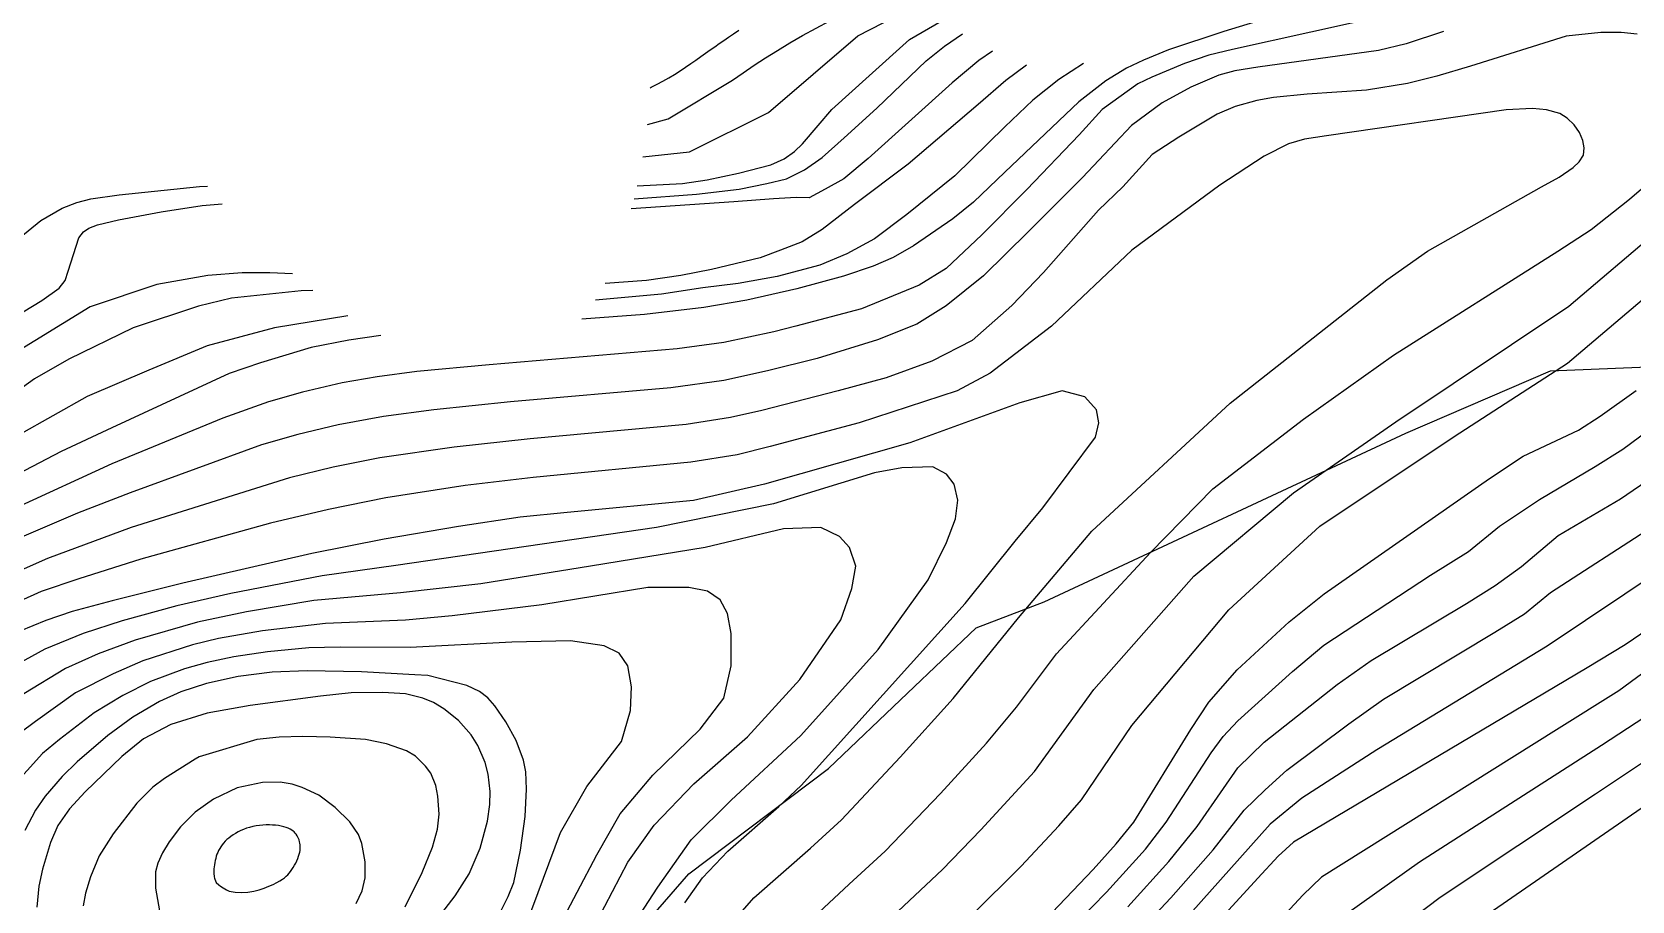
# Model space of a CAD drawing. Header units: metres. Extents: x 241192 to 243928, y 277833 to 281309.
# Drawn here: x 243604.8 to 243735.2, y 280992.4 to 281063.3 of the extents above; entities that cross this region are included whole.
import ezdxf

# ---------------------------------------------------------------- set-up
doc = ezdxf.new("R2010")
doc.units = ezdxf.units.M
for name, color, linetype in [('TERRAIN_BOUNDARY', 6, 'Continuous'), ('TERRAIN_CONTOUR_1M', 3, 'Continuous'), ('TERRAIN_CONTOUR_5M_SUPPLEMENT', 4, 'Continuous')]:
    doc.layers.add(name, color=color, linetype=linetype)

msp = doc.modelspace()

# ---------------------------------------------------------------- linework, layer by layer
at = {"layer": 'TERRAIN_BOUNDARY'}
msp.add_polyline3d([(243523.24, 280934.48, 0), (243544, 280927.58, 0), (243561.37, 280921.7, 0), (243565.16, 280920.47, 0), (243580.64, 280915.43, 0), (243594.87, 280910.8, 0), (243616.61, 280952.38, 0), (243622.29, 280956.89, 0), (243627.68, 280961.34, 0), (243630.57, 280965.67, 0), (243646.75, 280981.35, 0), (243658.31, 280994.64, 0), (243669.7, 281003.24, 0), (243676.15, 281009.38, 0), (243681.74, 281014.7, 0), (243687.27, 281016.83, 0), (243716.77, 281030.58, 0), (243728.57, 281035.67, 0), (243821.35, 281039.45, 0)], dxfattribs=at)
at = {"layer": 'TERRAIN_CONTOUR_1M'}
for points in [[(243654.94, 281055.74, 48), (243656.62, 281056.21, 48), (243661.87, 281059.37, 48), (243662.73, 281059.96, 48), (243663.63, 281060.57, 48), (243664.56, 281061.18, 48), (243665.53, 281061.79, 48), (243666.54, 281062.4, 48), (243667.59, 281063, 48), (243668.68, 281063.61, 48), (243669.81, 281064.21, 48), (243670.98, 281064.81, 48), (243672.19, 281065.41, 48), (243672.63, 281065.62, 48)], [(243715.41, 281064.69, 56), (243702.64, 281061.85, 56), (243700.72, 281061.4, 56), (243698.71, 281060.72, 56), (243696.05, 281059.61, 56), (243694.93, 281059.06, 56), (243692.02, 281056.96, 56), (243690.14, 281054.89, 56), (243685.88, 281050.44, 56), (243682.2, 281046.76, 56), (243679.29, 281043.99, 56), (243677.1, 281042.63, 56), (243672.38, 281040.7, 56), (243667.02, 281039.31, 56), (243665.23, 281038.85, 56), (243661.16, 281037.98, 56), (243657.35, 281037.44, 56), (243642.04, 281036.15, 56), (243636.13, 281035.59, 56), (243632.89, 281035.18, 56), (243630.03, 281034.69, 56), (243626.81, 281033.93, 56), (243624.04, 281033.14, 56), (243620.31, 281031.8, 56), (243611.26, 281028.06, 56), (243603.46, 281024.48, 56)], [(243654.57, 281053.12, 49), (243658.35, 281053.51, 49), (243664.8, 281056.73, 49), (243672.09, 281062.98, 49), (243676.21, 281065.09, 49)], [(243735.62, 281063.11, 58), (243734.34, 281063.25, 58), (243732.67, 281063.25, 58), (243729.85, 281062.95, 58), (243722.05, 281060.49, 58), (243719.31, 281059.69, 58), (243716.9, 281059.09, 58), (243713.56, 281058.55, 58), (243708.72, 281058.22, 58), (243705.99, 281057.95, 58), (243704.62, 281057.71, 58), (243702.86, 281057.21, 58), (243701.38, 281056.58, 58), (243698.26, 281054.7, 58), (243696.09, 281053.29, 58), (243693.7, 281050.67, 58), (243691.71, 281048.76, 58), (243687.24, 281043.68, 58), (243684.65, 281040.99, 58), (243681.42, 281038.12, 58), (243678.13, 281036.44, 58), (243674.39, 281035.08, 58), (243670.49, 281034.02, 58), (243664.25, 281032.43, 58), (243661.71, 281031.84, 58), (243658.1, 281031.29, 58), (243645.38, 281030.11, 58), (243639.18, 281029.43, 58), (243633.11, 281028.55, 58), (243629.31, 281027.8, 58), (243625.76, 281026.94, 58), (243612.85, 281022.88, 58), (243606.03, 281020.36, 58), (243601.88, 281018.53, 58)], [(243719.84, 281063.33, 57), (243716.81, 281062.32, 57), (243714.55, 281061.78, 57), (243704.71, 281060.43, 57), (243702.82, 281060.13, 57), (243701.51, 281059.76, 57), (243699.25, 281058.79, 57), (243696.89, 281057.51, 57), (243694.41, 281055.66, 57), (243690.4, 281051.41, 57), (243686.01, 281047.02, 57), (243682.33, 281043.41, 57), (243679.29, 281040.96, 57), (243676.9, 281039.47, 57), (243673.68, 281038.18, 57), (243668.76, 281036.66, 57), (243664.73, 281035.65, 57), (243661.17, 281034.86, 57), (243656.85, 281034.26, 57), (243643.76, 281033.12, 57), (243637.53, 281032.48, 57), (243633.4, 281031.93, 57), (243629.72, 281031.26, 57), (243626.43, 281030.46, 57), (243623.46, 281029.62, 57), (243612.76, 281025.72, 57), (243608.46, 281024.04, 57), (243603.71, 281022, 57)], [(243653.84, 281049.69, 51), (243658.94, 281050.05, 51), (243662.42, 281050.46, 51), (243664.68, 281050.92, 51), (243666.28, 281051.31, 51), (243667.73, 281052.04, 51), (243669.19, 281053.06, 51), (243670.98, 281054.66, 51), (243673.65, 281057.08, 51), (243677.66, 281060.93, 51), (243679.16, 281062.12, 51), (243680.62, 281063.13, 51)], [(243655.16, 281058.74, 47), (243655.24, 281058.78, 47), (243655.73, 281059.02, 47), (243656.2, 281059.28, 47), (243656.67, 281059.55, 47), (243657.13, 281059.83, 47), (243657.59, 281060.12, 47), (243658.03, 281060.41, 47), (243658.46, 281060.71, 47), (243658.89, 281061, 47), (243659.29, 281061.29, 47), (243659.68, 281061.56, 47), (243660.06, 281061.83, 47), (243660.42, 281062.08, 47), (243660.79, 281062.34, 47), (243661.16, 281062.6, 47), (243661.54, 281062.86, 47), (243661.95, 281063.14, 47), (243662.38, 281063.43, 47)], [(243683.07, 281061.73, 52), (243681.95, 281060.95, 52), (243679.79, 281059.14, 52), (243672.93, 281052.96, 52), (243670.94, 281051.31, 52), (243669.43, 281050.47, 52), (243668.12, 281049.76, 52), (243667.06, 281049.78, 52), (243665.21, 281049.67, 52), (243661.98, 281049.44, 52), (243653.62, 281048.88, 52)], [(243690.48, 281060.71, 54), (243688.47, 281059.42, 54), (243686.35, 281057.73, 54), (243684.07, 281055.56, 54), (243680.01, 281051.55, 54), (243676.08, 281048.4, 54), (243673.46, 281046.41, 54), (243671.18, 281045.2, 54), (243668.99, 281044.28, 54), (243665.5, 281043.35, 54), (243662.34, 281042.77, 54), (243659.46, 281042.42, 54), (243656.07, 281041.91, 54), (243650.71, 281041.41, 54)], [(243685.84, 281060.58, 53), (243684.15, 281059.34, 53), (243681.91, 281057.37, 53), (243676.18, 281052.52, 53), (243671.81, 281049.22, 53), (243669.19, 281047.19, 53), (243667.54, 281046.17, 53), (243665.79, 281045.5, 53), (243664.12, 281044.87, 53), (243660.16, 281043.91, 53), (243657.66, 281043.42, 53), (243654.87, 281043.03, 53), (243651.48, 281042.79, 53)], [(243685.18, 281015.52, 59), (243691.16, 281022.57, 59), (243702.44, 281033.03, 59), (243715.22, 281043.09, 59), (243718.54, 281045.42, 59), (243727.84, 281050.65, 59), (243729.28, 281051.45, 59), (243730.41, 281052.25, 59), (243730.91, 281052.71, 59), (243731.26, 281053.24, 59), (243731.32, 281053.85, 59), (243731.19, 281054.43, 59), (243730.92, 281055.09, 59), (243730.49, 281055.73, 59), (243729.92, 281056.26, 59), (243729.34, 281056.63, 59), (243728.25, 281056.94, 59), (243727.1, 281057.06, 59), (243724.96, 281056.94, 59), (243710.3, 281054.82, 59), (243708.52, 281054.55, 59), (243707.19, 281054.17, 59), (243705.23, 281053.15, 59), (243701.6, 281050.81, 59), (243694.42, 281045.49, 59), (243687.89, 281039.31, 59), (243682.88, 281035.46, 59), (243680.19, 281034.02, 59), (243672.2, 281031.41, 59), (243664.94, 281029.48, 59), (243662.24, 281028.82, 59), (243658.47, 281028.21, 59), (243645.62, 281026.97, 59), (243640.08, 281026.3, 59), (243633.61, 281025.29, 59), (243628.93, 281024.36, 59), (243624.19, 281023.23, 59), (243613.64, 281020.29, 59), (243608.56, 281018.69, 59), (243605.5, 281017.65, 59), (243602.33, 281016.22, 59)], [(243715.76, 281036.93, 58), (243729.16, 281045.41, 58), (243731.88, 281047.17, 58), (243735.01, 281049.65, 58), (243739.02, 281053.1, 58)], [(243599.94, 281038, 51), (243605.56, 281041.38, 51), (243606.98, 281042.41, 51), (243607.45, 281043.02, 51), (243607.71, 281043.79, 51), (243608.57, 281046.51, 51), (243608.95, 281046.99, 51), (243609.4, 281047.29, 51), (243610.09, 281047.56, 51), (243611.8, 281047.96, 51), (243615.29, 281048.63, 51), (243618.63, 281049.14, 51), (243620.27, 281049.27, 51)], [(243675.37, 280991.59, 57), (243678.99, 280995, 57), (243682.11, 280998.23, 57), (243686.48, 281002.99, 57), (243691.33, 281009.67, 57), (243699.49, 281018.92, 57), (243707.62, 281025.72, 57), (243715.95, 281031.51, 57), (243730.06, 281040.94, 57), (243737.48, 281047.24, 57)], [(243626, 281043.56, 52), (243624.14, 281043.64, 52), (243621.89, 281043.66, 52), (243619.08, 281043.43, 52), (243614.93, 281042.71, 52), (243609.49, 281040.87, 52), (243602.74, 281036.73, 52)], [(243627.66, 281042.2, 53), (243626.7, 281042.18, 53), (243621.02, 281041.57, 53), (243618.34, 281040.93, 53), (243612.99, 281039.15, 53), (243607.77, 281036.6, 53), (243604.97, 281035.01, 53), (243601.4, 281032.45, 53)], [(243681.33, 280991.21, 56), (243685.4, 280995.27, 56), (243688.49, 280998.56, 56), (243690.33, 281000.67, 56), (243694.43, 281006.73, 56), (243702.34, 281016.18, 56), (243709.75, 281022.98, 56), (243720.72, 281030.29, 56), (243729.96, 281036.28, 56), (243736.05, 281041.45, 56)], [(243630.5, 281040.13, 54), (243624.52, 281039.15, 54), (243619.04, 281037.69, 54), (243614.27, 281035.71, 54), (243609.24, 281033.55, 54), (243603.64, 281030.42, 54)], [(243657.87, 280981.18, 58), (243671.37, 280993.8, 58), (243674.31, 280996.49, 58), (243678.82, 281001.2, 58), (243682.57, 281005.3, 58), (243685.02, 281008.22, 58), (243688.28, 281012.57, 58), (243695.94, 281020.85, 58), (243701.02, 281026.03, 58), (243708.43, 281031.71, 58), (243715.76, 281036.93, 58)], [(243687.68, 280988.36, 54), (243692.37, 280993.13, 54), (243695.53, 280996.66, 54), (243697.24, 280998.84, 54), (243700.9, 281004.5, 54), (243701.88, 281005.85, 54), (243703.08, 281007.12, 54), (243707.54, 281011.15, 54), (243710.08, 281013.28, 54), (243718.79, 281018.99, 54), (243721.88, 281020.93, 54), (243724.42, 281022.99, 54), (243727.68, 281025.16, 54), (243732.22, 281027.86, 54), (243734.45, 281029.27, 54), (243737.29, 281031.37, 54)], [(243652.91, 280989.13, 61), (243655.77, 280993.55, 61), (243658.51, 280997.4, 61), (243661.76, 281000.65, 61), (243667.45, 281005.93, 61), (243673.74, 281012.93, 61), (243677.81, 281018.61, 61), (243679.33, 281021.65, 61), (243680.04, 281023.58, 61), (243680.24, 281025.1, 61), (243679.94, 281026.42, 61), (243679.33, 281027.23, 61), (243678.21, 281027.84, 61), (243675.67, 281027.74, 61), (243673.44, 281027.34, 61), (243665.21, 281024.8, 61), (243655.67, 281022.87, 61), (243634.43, 281019.79, 61)], [(243694.11, 280991.95, 53), (243697.44, 280995.65, 53), (243699.76, 280998.51, 53), (243701.89, 281001.61, 53), (243703.06, 281003.28, 53), (243705.21, 281005.38, 53), (243711.16, 281010.09, 53), (243713.93, 281012.03, 53), (243721.73, 281016.69, 53), (243724.05, 281018.16, 53), (243726.2, 281019.7, 53), (243729.2, 281022.24, 53), (243734.28, 281025.23, 53), (243736.94, 281027.05, 53)], [(243650.22, 280989.62, 62), (243653.33, 280995.58, 62), (243655.47, 280998.62, 62), (243658.72, 281001.97, 62), (243663.08, 281005.82, 62), (243667.35, 281010.49, 62), (243670.7, 281015.36, 62), (243671.61, 281017.9, 62), (243671.92, 281019.73, 62), (243671.41, 281021.25, 62), (243670.6, 281022.16, 62), (243669.07, 281022.87, 62), (243666.03, 281022.77, 62), (243659.63, 281021.25, 62), (243650.29, 281019.73, 62), (243641.35, 281018.3, 62), (243634.81, 281017.56, 62)], [(243693.09, 280987.87, 52), (243697.61, 280992.69, 52), (243701.06, 280996.6, 52), (243703.6, 280999.84, 52), (243705.29, 281001.5, 52), (243707.06, 281003.09, 52), (243712.11, 281006.88, 52), (243714.95, 281008.88, 52), (243724.02, 281014.35, 52), (243726.44, 281015.85, 52), (243728.57, 281017.57, 52), (243736.8, 281022.9, 52)], [(243634.43, 281019.79, 61), (243628.4, 281018.95, 61), (243620.96, 281017.5, 61), (243616.55, 281016.48, 61), (243612.1, 281015.26, 61), (243608.92, 281014.24, 61), (243605.8, 281012.96, 61), (243602.79, 281011.31, 61)], [(243737.75, 281019.55, 51), (243728.3, 281013.21, 51), (243714.4, 281004.75, 51), (243708.29, 281000.8, 51), (243705.7, 280998.7, 51), (243697.6, 280989.6, 51)], [(243634.81, 281017.56, 62), (243627.72, 281016.92, 62), (243622.25, 281016, 62), (243618.25, 281015.17, 62), (243613.16, 281013.69, 62), (243610.16, 281012.59, 62), (243607.49, 281011.38, 62), (243604.09, 281009.32, 62)], [(243647.61, 280990.1, 63), (243650.8, 280996.18, 63), (243652.72, 280999.53, 63), (243655.37, 281002.68, 63), (243659.22, 281006.43, 63), (243661.15, 281008.97, 63), (243661.76, 281011.61, 63), (243661.76, 281014.25, 63), (243661.46, 281015.87, 63), (243660.85, 281016.99, 63), (243659.83, 281017.7, 63), (243658.31, 281018, 63), (243654.96, 281018, 63), (243646.33, 281016.58, 63), (243639.02, 281015.67, 63), (243635.2, 281015.33, 63)], [(243602.17, 280951.08, 59), (243605.97, 280953.24, 59), (243608.55, 280954.85, 59), (243611.11, 280956.61, 59), (243614.82, 280959.7, 59), (243622.91, 280967.13, 59), (243625, 280969.01, 59), (243625.96, 280969.77, 59), (243627.21, 280970.49, 59), (243628.82, 280971.16, 59), (243636.54, 280972.9, 59), (243640.75, 280973.91, 59), (243642.66, 280974.46, 59), (243645.08, 280975.49, 59), (243647.42, 280976.74, 59), (243648.96, 280977.74, 59), (243652.35, 280980.56, 59), (243655.55, 280983.43, 59), (243663.6, 280992.68, 59), (243668.22, 280996.73, 59), (243670.75, 280999.05, 59), (243675.53, 281004.16, 59), (243679.87, 281008.94, 59), (243685.18, 281015.52, 59)], [(243635.2, 281015.33, 63), (243628.68, 281015.06, 63), (243623.56, 281014.45, 63), (243619.96, 281013.82, 63), (243617.83, 281013.32, 63), (243613.79, 281012.01, 63), (243611.36, 281010.95, 63), (243608.31, 281009.39, 63), (243605.05, 281007.07, 63), (243603.75, 281006.1, 63)], [(243635.58, 281013.1, 64), (243629.87, 281013.12, 64), (243627.33, 281013.07, 64), (243623.95, 281012.74, 64), (243621.21, 281012.34, 64), (243619.03, 281011.88, 64), (243617.18, 281011.35, 64), (243614.42, 281010.32, 64), (243612.17, 281009.18, 64), (243609.81, 281007.76, 64), (243606.99, 281005.58, 64), (243605.62, 281004.44, 64), (243603.1, 281001.69, 64)], [(243645.08, 280990.57, 64), (243647.85, 280998.01, 64), (243649.98, 281001.77, 64), (243652.83, 281005.42, 64), (243653.54, 281007.96, 64), (243653.64, 281009.88, 64), (243653.33, 281011.61, 64), (243652.62, 281012.62, 64), (243651.4, 281013.23, 64), (243648.66, 281013.64, 64), (243643.89, 281013.54, 64), (243635.58, 281013.1, 64)], [(243740.31, 281014.1, 49), (243734.14, 281009.55, 49), (243729.05, 281006.38, 49), (243709.89, 280994.36, 49), (243708.37, 280992.89, 49), (243706.64, 280991.03, 49)], [(243636.26, 280988.95, 66), (243639.27, 280992.84, 66), (243640.39, 280994.64, 66), (243641.3, 280996.73, 66), (243641.89, 280998.93, 66), (243642.08, 281000.28, 66), (243642.11, 281001.36, 66), (243641.95, 281002.77, 66), (243641.7, 281003.72, 66), (243641.11, 281005.11, 66), (243640.56, 281005.97, 66), (243639.52, 281007.14, 66), (243638.33, 281008.1, 66), (243637.5, 281008.6, 66), (243636.63, 281008.97, 66), (243635.21, 281009.31, 66), (243633.35, 281009.43, 66), (243630.78, 281009.39, 66), (243628.28, 281009.12, 66), (243622.54, 281008.36, 66), (243619.03, 281007.74, 66), (243616.07, 281006.81, 66)], [(243616.07, 281006.81, 66), (243613.85, 281005.65, 66), (243612.09, 281004.2, 66), (243609.09, 281001.33, 66), (243607.82, 280999.95, 66), (243606.87, 280998.57, 66), (243606.26, 280997.18, 66), (243605.62, 280995.01, 66), (243605.31, 280993.64, 66), (243605.16, 280991.92, 66)], [(243736.27, 281007.42, 48), (243732.73, 281005.09, 48), (243717.88, 280995.58, 48), (243711.97, 280991.38, 48)], [(243635.17, 280991.95, 67), (243636.56, 280994.75, 67), (243637.4, 280996.8, 67), (243637.82, 280998.27, 67), (243637.95, 280999.51, 67), (243637.85, 281000.97, 67), (243637.68, 281001.85, 67), (243637.26, 281002.84, 67), (243636.85, 281003.43, 67), (243636.01, 281004.23, 67), (243635.28, 281004.66, 67), (243633.65, 281005.23, 67), (243631.94, 281005.6, 67), (243629.07, 281005.79, 67), (243626.83, 281005.83, 67), (243624.9, 281005.78, 67), (243623.09, 281005.59, 67), (243618.37, 281004.18, 67), (243618.05, 281003.99, 67)], [(243618.05, 281003.99, 67), (243615.55, 281002.41, 67), (243614.6, 281001.7, 67), (243613.29, 281000.41, 67), (243611.38, 280997.91, 67), (243610.23, 280996.1, 67), (243609.51, 280994.4, 67), (243609.11, 280993.06, 67), (243608.93, 280992.03, 67)], [(243736.79, 281004.18, 47), (243732.24, 281001.13, 47), (243719.58, 280992.71, 47), (243715, 280989.26, 47)], [(243631.18, 280992.22, 67), (243631.68, 280993.26, 67), (243631.92, 280994.3, 67), (243631.92, 280995.61, 67), (243631.66, 280997.1, 67), (243631.37, 280997.85, 67), (243630.66, 280998.89, 67), (243629.48, 281000.06, 67), (243628.14, 281001.04, 67), (243626.77, 281001.68, 67), (243625.96, 281001.94, 67), (243625, 281002.1, 67), (243623.54, 281002.09, 67), (243621.48, 281001.65, 67), (243619.54, 281000.72, 67)], [(243619.54, 281000.72, 67), (243618.05, 280999.67, 67), (243616.87, 280998.46, 67), (243615.94, 280997.25, 67), (243615.4, 280996.34, 67), (243615.01, 280995.52, 67), (243614.82, 280994.8, 67), (243614.81, 280993.48, 67), (243615.14, 280991.63, 67)], [(243735.95, 280999.96, 46), (243721.28, 280989.84, 46)], [(243620.84, 280993.23, 68), (243621.32, 280993.15, 68), (243621.85, 280993.12, 68), (243622.35, 280993.15, 68), (243622.83, 280993.22, 68), (243623.27, 280993.33, 68), (243623.69, 280993.46, 68), (243624.07, 280993.62, 68), (243624.42, 280993.77, 68), (243624.72, 280993.93, 68), (243624.97, 280994.07, 68), (243625.17, 280994.2, 68), (243625.34, 280994.32, 68), (243625.48, 280994.44, 68), (243625.6, 280994.56, 68), (243625.71, 280994.68, 68), (243625.83, 280994.83, 68), (243625.94, 280994.99, 68), (243626.06, 280995.16, 68), (243626.16, 280995.34, 68), (243626.26, 280995.52, 68), (243626.35, 280995.71, 68), (243626.43, 280995.89, 68), (243626.49, 280996.07, 68), (243626.55, 280996.24, 68), (243626.58, 280996.4, 68), (243626.61, 280996.55, 68), (243626.62, 280996.7, 68), (243626.62, 280996.85, 68), (243626.62, 280996.99, 68), (243626.6, 280997.13, 68), (243626.57, 280997.26, 68), (243626.53, 280997.4, 68), (243626.49, 280997.52, 68), (243626.43, 280997.64, 68), (243626.37, 280997.75, 68), (243626.3, 280997.86, 68), (243626.22, 280997.95, 68), (243626.14, 280998.05, 68), (243626.04, 280998.13, 68), (243625.93, 280998.21, 68), (243625.8, 280998.29, 68), (243625.64, 280998.36, 68), (243625.47, 280998.42, 68), (243625.28, 280998.48, 68), (243625.08, 280998.53, 68), (243624.85, 280998.58, 68), (243624.62, 280998.61, 68), (243624.37, 280998.62, 68), (243624.11, 280998.63, 68), (243623.84, 280998.63, 68), (243623.57, 280998.61, 68), (243623.29, 280998.58, 68), (243623.02, 280998.54, 68), (243622.75, 280998.49, 68), (243622.49, 280998.42, 68), (243622.24, 280998.35, 68), (243622, 280998.26, 68), (243621.77, 280998.16, 68), (243621.55, 280998.06, 68), (243621.34, 280997.94, 68), (243621.15, 280997.82, 68), (243620.97, 280997.69, 68), (243620.8, 280997.56, 68), (243620.64, 280997.43, 68), (243620.5, 280997.29, 68), (243620.37, 280997.15, 68), (243620.25, 280997, 68), (243620.15, 280996.85, 68), (243620.06, 280996.7, 68), (243619.97, 280996.55, 68), (243619.9, 280996.39, 68), (243619.83, 280996.23, 68), (243619.78, 280996.07, 68), (243619.73, 280995.9, 68), (243619.69, 280995.73, 68), (243619.65, 280995.55, 68), (243619.63, 280995.38, 68), (243619.61, 280995.21, 68), (243619.59, 280995.04, 68), (243619.59, 280994.88, 68), (243619.59, 280994.73, 68), (243619.59, 280994.6, 68), (243619.6, 280994.48, 68), (243619.61, 280994.38, 68), (243619.63, 280994.28, 68), (243619.66, 280994.2, 68), (243619.76, 280993.93, 68), (243619.98, 280993.73, 68), (243620.13, 280993.62, 68), (243620.33, 280993.49, 68), (243620.6, 280993.34, 68), (243620.84, 280993.23, 68)]]:
    msp.add_polyline3d(points, dxfattribs=at)
at = {"layer": 'TERRAIN_CONTOUR_5M_SUPPLEMENT'}
for points in [[(243735.45, 281074.16, 55), (243732.39, 281073.32, 55), (243726.26, 281070.79, 55), (243722.33, 281069.19, 55), (243714.01, 281067.02, 55), (243701.92, 281063.34, 55), (243697.43, 281061.83, 55), (243695.37, 281061, 55), (243694, 281060.34, 55), (243692.31, 281059.31, 55), (243690.11, 281057.6, 55), (243684.08, 281051.87, 55), (243681.51, 281049.4, 55), (243679.84, 281048.04, 55), (243676.64, 281045.85, 55), (243674.97, 281044.9, 55), (243673.35, 281044.19, 55), (243670.92, 281043.38, 55), (243667.12, 281042.35, 55), (243663.03, 281041.42, 55), (243659.53, 281040.81, 55), (243654.7, 281040.25, 55), (243649.59, 281039.88, 55)], [(243654.09, 281050.75, 50), (243657.78, 281050.92, 50), (243659.8, 281051.23, 50), (243662.36, 281051.78, 50), (243665, 281052.46, 50), (243666.09, 281052.94, 50), (243666.92, 281053.54, 50), (243667.57, 281054.17, 50), (243668.86, 281055.66, 50), (243669.98, 281056.97, 50), (243673.01, 281059.72, 50), (243676.3, 281062.67, 50), (243678.88, 281064.18, 50)], [(243601.91, 281045.04, 50), (243605.47, 281047.91, 50), (243607.21, 281048.92, 50), (243608.4, 281049.39, 50), (243609.55, 281049.69, 50), (243611.85, 281050.01, 50), (243618.41, 281050.69, 50), (243619.07, 281050.72, 50)], [(243633.2, 281038.54, 55), (243630.6, 281038.17, 55), (243627.52, 281037.55, 55), (243623.38, 281036.31, 55), (243620.84, 281035.44, 55), (243611.25, 281031.02, 55), (243607.13, 281029.07, 55), (243602.41, 281026.61, 55)], [(243687.16, 281024.49, 60), (243691.46, 281030.26, 60), (243691.75, 281031.42, 60), (243691.55, 281032.48, 60), (243690.59, 281033.54, 60), (243688.76, 281034.02, 60), (243685.29, 281033.06, 60), (243676.33, 281029.78, 60), (243664.48, 281026.41, 60), (243658.7, 281025.08, 60), (243648.4, 281024.1, 60), (243644.55, 281023.71, 60), (243639.52, 281022.97, 60), (243633.48, 281021.93, 60), (243627.56, 281020.77, 60), (243617.04, 281018.35, 60), (243611.29, 281016.91, 60), (243608.03, 281016.02, 60), (243605.87, 281015.31, 60), (243603.76, 281014.42, 60)], [(243687.35, 280990.88, 55), (243691.27, 280994.98, 55), (243693.16, 280997.09, 55), (243694.59, 280998.86, 55), (243699.23, 281006.41, 55), (243700.7, 281008.64, 55), (243703.02, 281011.28, 55), (243707.27, 281015.2, 55), (243710.11, 281017.48, 55), (243723.58, 281026.87, 55), (243726.35, 281028.7, 55), (243730.84, 281030.83, 55), (243732.61, 281031.95, 55), (243735.54, 281034.05, 55)], [(243657.97, 280992.26, 60), (243659.42, 280994.31, 60), (243661.49, 280996.49, 60), (243665.64, 281000.13, 60), (243667.48, 281001.84, 60), (243680.85, 281016.68, 60), (243684.92, 281021.77, 60), (243687.16, 281024.49, 60)], [(243738.56, 281015.97, 50), (243734.65, 281013.32, 50), (243731.55, 281011.43, 50), (243707.6, 280997.23, 50), (243706.37, 280996.08, 50), (243704.71, 280994.28, 50), (243699.06, 280988.12, 50)], [(243635.97, 281010.87, 65), (243631.63, 281011.1, 65), (243627.2, 281011.2, 65), (243624.33, 281011.07, 65), (243621.56, 281010.72, 65), (243618.99, 281010.15, 65), (243616.88, 281009.48, 65), (243615.14, 281008.7, 65), (243612.97, 281007.42, 65), (243610.93, 281005.92, 65), (243608.43, 281003.76, 65), (243607.2, 281002.57, 65), (243605.82, 281000.97, 65), (243605.05, 280999.83, 65), (243604.16, 280998.18, 65)], [(243642.84, 280991.32, 65), (243643.59, 280992.78, 65), (243644.05, 280993.93, 65), (243644.59, 280996.56, 65), (243644.96, 280999.32, 65), (243645.07, 281001.54, 65), (243645.01, 281002.95, 65), (243644.83, 281003.92, 65), (243644.23, 281005.5, 65), (243643.4, 281007.02, 65), (243642.5, 281008.33, 65), (243641.92, 281008.98, 65), (243641.25, 281009.51, 65), (243640.2, 281010, 65), (243637.04, 281010.8, 65), (243635.97, 281010.87, 65)]]:
    msp.add_polyline3d(points, dxfattribs=at)

doc.saveas('drawing.dxf')
